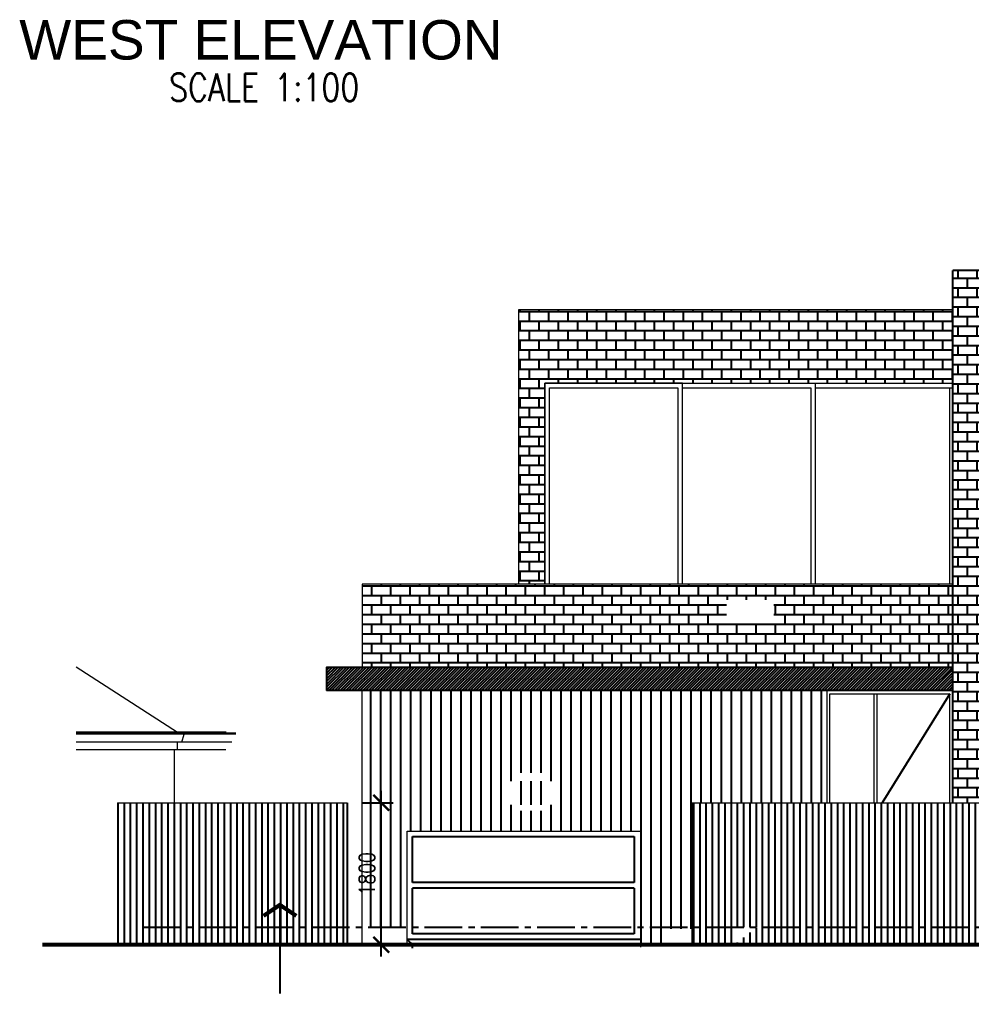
# Model space of a CAD drawing. Header units: millimetres. Extents: x -39027 to 364494, y -35256 to 94895.
# Drawn here: x 340879 to 352956, y 32072 to 44423 of the extents above; entities that cross this region are included whole.
import ezdxf

# ---------------------------------------------------------------- set-up
doc = ezdxf.new("R2010")
doc.units = ezdxf.units.MM
doc.header["$LTSCALE"] = 25
doc.header["$PDMODE"] = 3
doc.linetypes.add('CENTER2', pattern=[28.575, 19.05, -3.175, 3.175, -3.175])
for name, color, linetype, lineweight in [('A-DOOR', 3, 'Continuous', 5), ('A-DOOR-FRAM', 3, 'Continuous', 5), ('A-GLAZ', 3, 'Continuous', 5), ('A-ROOF', 132, 'Continuous', 5), ('A-ROOF-OTLN', 132, 'Continuous', 5), ('A-WALL', 2, 'Continuous', 5)]:
    doc.layers.add(name, color=color, linetype=linetype, lineweight=lineweight)
for name, color, linetype in [('dla-txt-d-25', 3, 'Continuous'), ('dla-txt-n-35', 2, 'Continuous'), ('DLA-TXT-T-50', 1, 'Continuous'), ('Door-18', 251, 'Continuous'), ('Grid-18', 6, 'CENTER2'), ('Hatch-18', 123, 'Continuous'), ('Land-5', 1, 'Continuous'), ('SHADING', 165, 'Continuous'), ('Wall-18', 11, 'Continuous'), ('Wall-35', 2, 'Continuous'), ('Wall-5', 1, 'Continuous')]:
    doc.layers.add(name, color=color, linetype=linetype)
doc.styles.add('DLA-NOTES', font='romans.shx', dxfattribs={"width": 0.8})
doc.dimstyles.new('DLA100', dxfattribs={"dimscale": 100, "dimtxt": 2, "dimasz": 2, "dimexe": 1.5, "dimexo": 2, "dimgap": 0.8, "dimtad": 1, "dimdec": 0, "dimdsep": 46, "dimtxsty": 'DLA-NOTES', "dimblk1": 'ARCHTICK', "dimblk2": 'ARCHTICK', "dimsah": 1, "dimcen": 2, "dimdle": 1.5, "dimclrd": 256, "dimclre": 256, "dimclrt": 7, "dimaunit": 1, "dimadec": 0, "dimazin": 0, "dimtfac": 1, "dimtdec": 0, "dimtmove": 2, "dimatfit": 3, "dimldrblk": 'ARCHTICK', "dimfxl": 1, "dimtolj": 1, "dimtzin": 0, "dimarcsym": 0})
doc.dimstyles.new('DLA100$7', dxfattribs={"dimscale": 100, "dimtxt": 2, "dimasz": 1, "dimexe": 1.5, "dimexo": 2, "dimgap": 0.8, "dimtad": 1, "dimdec": 0, "dimdsep": 46, "dimtxsty": 'DLA-NOTES', "dimblk1": 'DLA-ARO', "dimblk2": 'DLA-ARO', "dimsah": 1, "dimcen": 2, "dimdle": 1.5, "dimclrd": 256, "dimclre": 256, "dimclrt": 7, "dimaunit": 1, "dimadec": 0, "dimazin": 0, "dimtfac": 1, "dimtdec": 0, "dimtmove": 0, "dimatfit": 3, "dimldrblk": 'DLA-ARO', "dimfxl": 1, "dimtolj": 1, "dimtzin": 0, "dimarcsym": 0})
pattern_1 = [(0, (43838.87, -31276.2), (0, 121.92), []), (90, (43838.87, -31276.2), (-121.92, 121.92), [121.92, -121.92])]
pattern_2 = [(90, (43838.87, -68599.9), (-79.375, 7e-15), [])]

# ---------------------------------------------------------------- blocks, each defined once
blk = doc.blocks.new('_ARCHTICK')
at = {"color": 0, "linetype": 'ByBlock', "const_width": 0.15}
blk.add_lwpolyline([(-0.5, -0.5), (0.5, 0.5)], dxfattribs=at)
blk = doc.blocks.new('*D1271')
at = {"layer": 'Defpoints', "color": 0, "transparency": 16777216}
for p in [(345034, 34490), (345467, 34490), (345034, 32690)]:
    blk.add_point(p, dxfattribs=at)
at = {"layer": 'dla-txt-d-25', "lineweight": -2, "transparency": 16777216}
for p, q in [((345467, 32540), (345467, 34640)), ((345234, 34490), (345617, 34490)), ((345234, 32690), (345617, 32690))]:
    blk.add_line(p, q, dxfattribs=at)
at = {"layer": 'dla-txt-d-25', "lineweight": -2, "transparency": 16777216, "xscale": 200, "yscale": 200, "zscale": 200}
for p, rotation in [((345467, 34490), 90), ((345467, 32690), 270)]:
    blk.add_blockref('_ARCHTICK', p, dxfattribs=dict(at, rotation=rotation))
at = {"layer": 'dla-txt-d-25', "color": 7, "transparency": 16777216, "insert": (345287, 33590), "char_height": 200, "attachment_point": 5, "rotation": 90, "style": 'DLA-NOTES'}
blk.add_mtext('\\A1;1800', dxfattribs=at)
blk = doc.blocks.new('DLA-ARO')
blk.add_line((0, 0), (-1, 0))
at = {"const_width": 0.52}
blk.add_lwpolyline([(-1.39, -2.08), (0, 0), (-1.39, 2.08)], dxfattribs=at)

msp = doc.modelspace()

# ---------------------------------------------------------------- hatches: boundary and pattern name
at = {"layer": 'A-ROOF-OTLN'}
for points in [[(342884.7, 35373), (342884.7, 35385.7), (341596, 35385.7), (341596, 35373)], [(342978.9, 35360.3), (342978.9, 35373), (341596, 35373), (341596, 35360.3)], [(342884.7, 35373), (343500.4, 35373), (343500.4, 35385.7), (342884.7, 35385.7)]]:
    msp.add_hatch(color=256, dxfattribs=at).paths.add_polyline_path(points, flags=0)
h = msp.add_hatch(color=256, dxfattribs=at)
edge = h.paths.add_edge_path(flags=0)
edge.add_line((343623.8, 35373), (342978.9, 35373))
edge.add_line((342978.9, 35373), (342978.9, 35360.3))
edge.add_line((342978.9, 35360.3), (343623.8, 35360.3))
at = {"layer": 'Hatch-18'}
h = msp.add_hatch(dxfattribs=at)
h.set_pattern_fill('ANSI31', color=256, scale=8)
h.set_pattern_definition([(45, (43838.867, -31276.198), (-17.9605122, 17.9605122), [])])
h.paths.add_polyline_path([(352719.5, 36212.2), (344772.3, 36212.2), (344772.3, 35912.2), (352719.5, 35912.2)])
h.paths.add_polyline_path([(359719.5, 36212.2), (356189.5, 36212.2), (356189.5, 35912.2), (359719.5, 35912.2)])
at = {"layer": 'SHADING'}
h = msp.add_hatch(dxfattribs=at)
h.set_pattern_fill('AR-B816', color=256, scale=0.6)
h.set_pattern_definition(pattern_1)
h.paths.add_polyline_path([(354339.5, 41242.2), (352719.5, 41242.2), (352719.5, 40742.2), (354339.5, 40742.2)])
h.paths.add_polyline_path([(354339.5, 40742.2), (352719.5, 40742.2), (352719.5, 36212.2), (354339.5, 36212.2)])
h.paths.add_polyline_path([(354114.8, 37027), (354114.8, 36727), (353514.8, 36727), (353514.8, 37027)], flags=16)
h.paths.add_polyline_path([(356189.5, 41242.2), (355939.5, 41242.2), (355939.5, 40742.2), (356189.5, 40742.2)])
h.paths.add_polyline_path([(356189.5, 40742.2), (355939.5, 40742.2), (355939.5, 36212.2), (356189.5, 36212.2)])
h.paths.add_polyline_path([(353451.5, 36271.2), (353451.5, 37719.8), (353151.5, 37719.8), (353151.5, 36271.2)], flags=24)
h.paths.add_polyline_path([(353602.3, 36662.2), (353942.3, 36662.2), (353942.3, 37142.2), (353602.3, 37142.2)], flags=24)
h.paths.add_polyline_path([(355939.5, 34490.4), (356189.5, 34490.4), (356189.5, 36212.2), (355939.5, 36212.2)])
h.paths.add_polyline_path([(352719.5, 34490.4), (354339.5, 34490.4), (354339.5, 36212.2), (352719.5, 36212.2)])
h = msp.add_hatch(dxfattribs=at)
h.set_pattern_fill('AR-B816', color=256, scale=0.6)
h.paths.add_polyline_path([(352719.5, 40742.2), (347208.6, 40742.2), (347208.6, 37262.2), (347542.9, 37262.2), (347542.9, 39812.2), (352719.5, 39812.2)])
h.paths.add_polyline_path([(357549.5, 40742.2), (356189.5, 40742.2), (356189.5, 39812.2), (357299.5, 39812.2), (357299.5, 36412.2), (357549.5, 36412.2)])
h = msp.add_hatch(dxfattribs=at)
h.set_pattern_fill('AR-B816', color=256, scale=0.6)
h.set_pattern_definition(pattern_1)
h.paths.add_polyline_path([(350449.2, 36763.7), (349849.2, 36763.7), (349849.2, 37063.7), (350449.2, 37063.7)], flags=16)
h.paths.add_polyline_path([(349942.1, 36650.8), (350357.1, 36650.8), (350357.1, 37130.8), (349942.1, 37130.8)], flags=24)
h.paths.add_polyline_path([(345227.5, 37262.2), (345227.5, 36212.2), (352719.5, 36212.2), (352719.5, 37262.2)])
at = {"layer": 'Wall-18'}
h = msp.add_hatch(dxfattribs=at)
h.set_pattern_fill('ANSI31', color=256, scale=40, angle=45)
h.set_pattern_definition([(90, (43838.87, -31276.2), (-127, 2e-14), [])])
h.paths.add_polyline_path([(347040.8, 34464.1), (347040.8, 34764.1), (347640.8, 34764.1), (347640.8, 34464.1)], flags=16)
h.paths.add_polyline_path([(347148.6, 34389.1), (347533.6, 34389.1), (347533.6, 34869.1), (347148.6, 34869.1)], flags=16)
h.paths.add_polyline_path([(349412.2, 34490.4), (351119.5, 34490.4), (351119.5, 35912.2), (345227.5, 35912.2), (345227.5, 32912.2), (345794.9, 32912.2), (345794.9, 34132.2), (348755.4, 34132.2), (348755.4, 32912.2), (349412.2, 32912.2)])
h.paths.add_polyline_path([(349412.2, 32892.2), (349412.2, 32912.2), (348755.4, 32912.2), (348755.4, 32690.4), (349099.9, 32660.8), (349053, 32670.1), (349099.9, 32676.7), (349099.9, 32892.2)])
h = msp.add_hatch(dxfattribs=at)
h.set_pattern_fill('ANSI31', color=256, scale=25, angle=45)
h.set_pattern_definition(pattern_2)
h.paths.add_polyline_path([(345033.5, 34490.4), (342121.2, 34490.4), (342121.2, 32690.4), (345033.5, 32690.4)])
h = msp.add_hatch(dxfattribs=at)
h.set_pattern_fill('ANSI31', color=256, scale=25, angle=45)
h.set_pattern_definition(pattern_2)
h.paths.add_polyline_path([(349952.2, 34490.4), (349412.2, 34490.4), (349412.2, 32912.2), (349952.2, 32912.2)])
h = msp.add_hatch(dxfattribs=at)
h.set_pattern_fill('ANSI31', color=256, scale=25, angle=45)
h.set_pattern_definition(pattern_2)
h.paths.add_polyline_path([(351097.9, 34490.4), (349952.2, 34490.4), (351097.9, 33590.4)], flags=17)
h = msp.add_hatch(dxfattribs=at)
h.set_pattern_fill('ANSI31', color=256, scale=25, angle=45)
h.set_pattern_definition(pattern_2)
h.paths.add_polyline_path([(351097.9, 33590.4), (349952.2, 34490.4), (349952.2, 32912.2), (350234.5, 32912.2)])
h = msp.add_hatch(dxfattribs=at)
h.set_pattern_fill('ANSI31', color=256, scale=25, angle=45)
h.set_pattern_definition(pattern_2)
h.paths.add_polyline_path([(361744.2, 34490.4), (351097.9, 34490.4), (351097.9, 33590.4), (351097.9, 32912.2), (361744.2, 32912.2)])
h = msp.add_hatch(dxfattribs=at)
h.set_pattern_fill('ANSI31', color=256, scale=25, angle=45)
h.set_pattern_definition(pattern_2)
h.paths.add_polyline_path([(351097.9, 33590.4), (350234.5, 32912.2), (351097.9, 32912.2)], flags=17)
h = msp.add_hatch(dxfattribs=at)
h.set_pattern_fill('ANSI31', color=256, scale=25, angle=45)
h.set_pattern_definition(pattern_2)
h.paths.add_polyline_path([(349952.2, 32912.2), (349412.2, 32912.2), (349412.2, 32690.4), (349952.2, 32690.4)])
h = msp.add_hatch(dxfattribs=at)
h.set_pattern_fill('ANSI31', color=256, scale=25, angle=45)
h.set_pattern_definition(pattern_2)
h.paths.add_polyline_path([(351097.9, 32912.2), (350234.5, 32912.2), (349952.2, 32690.4), (351097.9, 32690.4)])
h = msp.add_hatch(dxfattribs=at)
h.set_pattern_fill('ANSI31', color=256, scale=25, angle=45)
h.set_pattern_definition(pattern_2)
h.paths.add_polyline_path([(361744.2, 32912.2), (351097.9, 32912.2), (351097.9, 32690.4), (361744.2, 32690.4)])

# ---------------------------------------------------------------- linework, layer by layer
at = {"layer": 'A-DOOR'}
for p, q in [((351119.5, 35912.2), (351119.5, 34490.4)), ((351159.5, 34490.4), (351159.5, 35872.2)), ((351159.5, 35872.2), (352679.5, 35872.2)), ((351719.5, 34490.4), (351719.5, 35872.2)), ((351759.5, 34490.4), (351759.5, 35872.2)), ((352679.5, 34490.4), (352679.5, 35872.2))]:
    msp.add_line(p, q, dxfattribs=at)
at = {"layer": 'A-DOOR-FRAM'}
for p, q in [((349289.6, 39812.2), (347542.9, 39812.2)), ((347542.9, 39812.2), (347542.9, 37262.2)), ((349289.6, 37262.2), (349289.6, 39812.2)), ((350976.3, 37262.2), (350976.3, 39812.2)), ((347602.9, 37262.2), (347602.9, 39752.2)), ((347602.9, 39752.2), (349229.6, 39752.2)), ((349229.6, 39752.2), (349229.6, 37262.2)), ((349289.6, 39752.2), (350916.3, 39752.2)), ((350916.3, 39752.2), (350916.3, 37262.2)), ((350976.3, 39752.2), (352719.5, 39752.2)), ((352679.5, 37262.2), (352679.5, 39752.2))]:
    msp.add_line(p, q, dxfattribs=at)
at = {"layer": 'A-GLAZ'}
for p, q in [((347542.9, 37262.2), (347542.9, 39812.2)), ((347542.9, 39812.2), (352719.5, 39812.2))]:
    msp.add_line(p, q, dxfattribs=at)
at = {"layer": 'A-ROOF'}
for p, q in [((341596, 36215.5), (342882.3, 35385.7)), ((342882.3, 35162.2), (342882.3, 35260.7)), ((342882.3, 35162.2), (341596, 35162.2)), ((342845, 34490.4), (342845, 35162.2)), ((343497.2, 35162.2), (342882.3, 35162.2))]:
    msp.add_line(p, q, dxfattribs=at)
at = {"layer": 'A-ROOF-OTLN'}
for p, q in [((342884.7, 35385.7), (341596, 35385.7)), ((343623.8, 35373), (341596, 35373)), ((343623.8, 35360.3), (341596, 35360.3)), ((342884.7, 35373), (342884.7, 35385.7)), ((343500.4, 35385.7), (342884.7, 35385.7)), ((342939.6, 35260.7), (342969.1, 35360.3)), ((342978.9, 35360.3), (342978.9, 35373)), ((342939.6, 35260.7), (341596, 35260.7)), ((343572.4, 35260.7), (342939.6, 35260.7))]:
    msp.add_line(p, q, dxfattribs=at)
at = {"layer": 'A-WALL'}
for p, q in [((347208.6, 40742.2), (347208.6, 37262.2)), ((352719.5, 40742.2), (347208.6, 40742.2)), ((352719.5, 37262.2), (345227.5, 37262.2)), ((345227.5, 37262.2), (345227.5, 36212.2)), ((345227.5, 32690.4), (345227.5, 35912.2)), ((345794.9, 32690.4), (345794.9, 34132.2)), ((345794.9, 34132.2), (348755.4, 34132.2)), ((348755.4, 34132.2), (348755.4, 32660.8))]:
    msp.add_line(p, q, dxfattribs=at)
at = {"layer": 'A-WALL', "lineweight": 15}
for p, q in [((342121.2, 34490.4), (342121.2, 32690.4)), ((342121.2, 34490.4), (345033.5, 34490.4)), ((349412.2, 34490.4), (361744.2, 34490.4))]:
    msp.add_line(p, q, dxfattribs=at)
at = {"layer": 'Door-18'}
for p, q in [((352679.5, 35872.2), (351820.6, 34490.4)), ((345864.9, 34062.2), (348675.3, 34062.2)), ((345864.9, 33479.7), (345864.9, 34062.2)), ((348675.3, 34062.2), (348675.3, 33479.7)), ((348675.3, 33479.7), (345864.9, 33479.7)), ((345864.9, 32827.2), (345864.9, 33409.7)), ((348675.3, 33409.7), (345864.9, 33409.7)), ((348675.3, 33409.7), (348675.3, 32827.2)), ((348755.4, 32757.2), (345794.9, 32757.2)), ((345794.9, 32757.2), (345866.5, 32690.4)), ((348675.3, 32827.2), (345864.9, 32827.2)), ((345864.9, 32644.7), (345864.9, 32687.2)), ((348675.3, 32687.2), (345864.9, 32687.2))]:
    msp.add_line(p, q, dxfattribs=at)
at = {"layer": 'Grid-18'}
msp.add_line((342446.1, 32912.2), (364237.4, 32912.2), dxfattribs=at)
at = {"layer": 'Land-5', "const_width": 50}
msp.add_lwpolyline([(341167.9, 32690.4), (364414.7, 32690.4)], dxfattribs=at)
at = {"layer": 'Wall-35'}
for p, q in [((345033.5, 34490.4), (345033.5, 32690.4)), ((349412.2, 34490.4), (349412.2, 32690.4))]:
    msp.add_line(p, q, dxfattribs=at)
at = {"layer": 'Wall-5'}
for p, q in [((356189.5, 41242.2), (352719.5, 41242.2)), ((352719.5, 34490.4), (352719.5, 41242.2)), ((344772.3, 36212.2), (352719.5, 36212.2)), ((344772.3, 36212.2), (344772.3, 35912.2)), ((352719.5, 35912.2), (344772.3, 35912.2))]:
    msp.add_line(p, q, dxfattribs=at)

# ---------------------------------------------------------------- texts
at = {"layer": 'dla-txt-n-35', "style": 'DLA-NOTES', "width": 0.8}
msp.add_text('SCALE 1:100', height=350, dxfattribs=at).set_placement((342777, 43388.4))
at = {"layer": 'DLA-TXT-T-50', "insert": (340875.5, 44415.8), "char_height": 500, "width": 13864.342, "attachment_point": 1, "style": 'DLA-NOTES'}
msp.add_mtext('{\\fArial|b0|i0|c0|p34;\\W1;WEST ELEVATION}', dxfattribs=at)

# ---------------------------------------------------------------- dimensions: what is measured, and where the dimension line sits
at = {"layer": 'dla-txt-d-25'}
dim = msp.add_linear_dim(base=(345467.3, 34490.4), p1=(345033.5, 32690.4), p2=(345033.5, 34490.4), angle=90, dimstyle='DLA100', dxfattribs=at)
dim.commit()
dim.dimension.update_dxf_attribs({"geometry": '*D1271', "text_midpoint": (345287.3, 33590.4)})

# ---------------------------------------------------------------- leaders
msp.add_leader([(344182.2, 33195.5), (344182.2, 32071.7)], dimstyle='DLA100$7', override={"dimgap": 0.8, "dimtad": 0}, dxfattribs=at)

doc.saveas('drawing.dxf')
